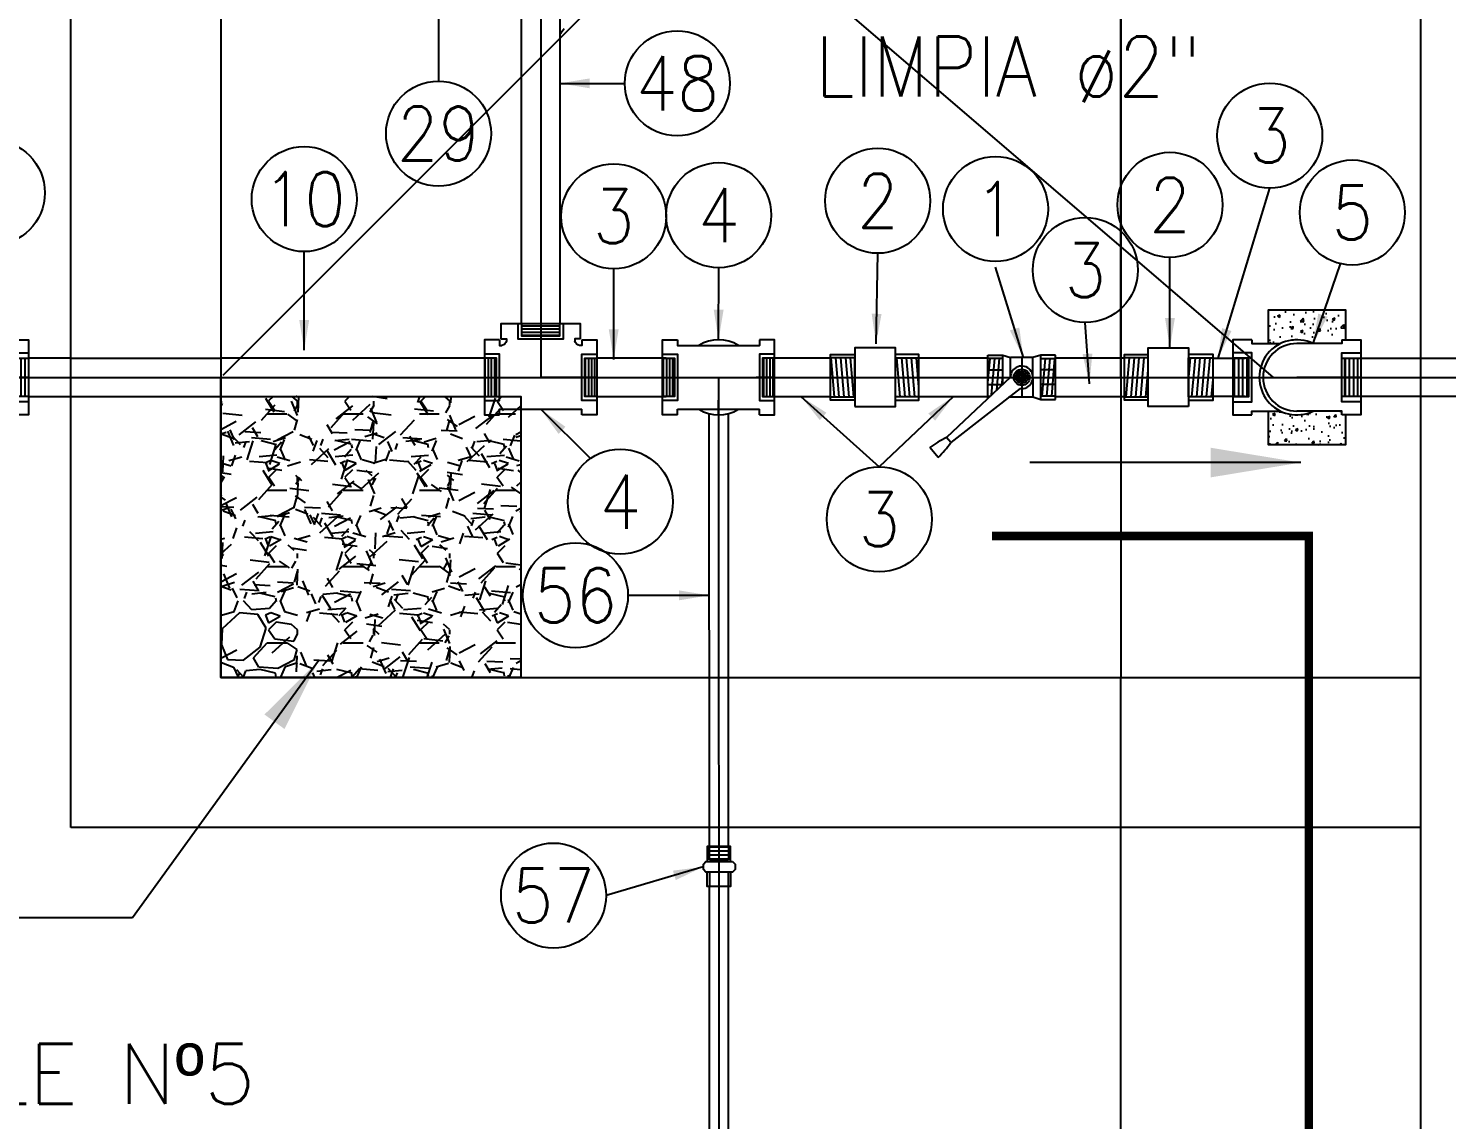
# Model space of a CAD drawing. Header units: metres. Extents: x -90 to 2507, y -28 to 972.
# Drawn here: x 150.97 to 151.915, y 195.706 to 196.433 of the extents above; entities that cross this region are included whole.
import ezdxf
from ezdxf.enums import TextEntityAlignment as Align

# ---------------------------------------------------------------- set-up
doc = ezdxf.new("R2010")
doc.units = ezdxf.units.M
for name, pattern in [('CENTER', [50.800000000000004, 31.75, -6.35, 6.35, -6.35]), ('DASHED', [19.049999999999997, 12.7, -6.349999999999998]), ('HIDDEN', [9.524999999999999, 6.35, -3.175])]:
    doc.linetypes.add(name, pattern=pattern)
for name, color, linetype in [('A-MURO', 6, 'Continuous'), ('A-NIVELES', 7, 'Continuous'), ('G-achurado', 9, 'Continuous'), ('G-acotado', 8, 'Continuous'), ('G-ejes', 9, 'CENTER'), ('G-SIMBOLOGIA', 2, 'Continuous'), ('G-textos-notas', 7, 'Continuous'), ('S-TUBERIAS-NUEVAS', 3, 'Continuous')]:
    doc.layers.add(name, color=color, linetype=linetype)
doc.styles.add('01COTAS', font='romans.shx')
doc.dimstyles.new('DIM-10-CORTE', dxfattribs={"dimscale": 0.01, "dimtxt": 2, "dimasz": 2, "dimexe": 2, "dimexo": 2, "dimgap": 1, "dimtad": 1, "dimtih": 1, "dimtoh": 1, "dimdsep": 46, "dimtxsty": '01COTAS', "dimcen": 25, "dimclrd": 256, "dimclre": 256, "dimclrt": 7, "dimadec": 0, "dimazin": 0, "dimtfac": 1, "dimtmove": 2, "dimatfit": 3, "dimfxl": 1, "dimtolj": 1, "dimtzin": 0, "dimarcsym": 0})
doc.dimstyles.new('DIM-50-PLANTA', dxfattribs={"dimscale": 0.05, "dimtxt": 2, "dimasz": 2, "dimexe": 2, "dimexo": 2, "dimgap": 1, "dimtad": 1, "dimdec": 0, "dimlfac": 1000, "dimtxsty": '01COTAS', "dimcen": 25, "dimclrd": 9, "dimclre": 9, "dimclrt": 7, "dimadec": 0, "dimazin": 0, "dimtfac": 1, "dimtdec": 0, "dimtmove": 2, "dimatfit": 3, "dimfxl": 1, "dimtolj": 1, "dimtzin": 0, "dimarcsym": 0})
pattern_1 = [(90, (-74.25919181042887, -94.10463334701706), (-0.002088890938449207, 4.336964715403784e-19), [])]
pattern_2 = [(90, (77.17055586055352, 102.0961557725908), (-0.002088890938449207, 4.336964715403784e-19), [])]

# ---------------------------------------------------------------- blocks, each defined once
blk = doc.blocks.new('UNION UNIVERSAL 1pulg')
h = blk.add_hatch()
h.set_pattern_fill('ANSI31', color=8, scale=0.00102254741047362, angle=40)
h.set_pattern_definition([(85, (0.01668999758511802, 0.00905440664811863), (-0.003234233780634514, 0.00028295879099811), [])])
h.paths.add_polyline_path([(-0.02915915086322229, 0.01289096651518662), (-0.01348009056927424, 0.01289096651524346), (-0.01348009056927424, -0.01301356788343355), (-0.02915915086322229, -0.0130135678834904)])
h = blk.add_hatch()
h.set_pattern_fill('ANSI31', color=8, scale=0.00102254741047362, angle=40)
h.set_pattern_definition([(85, (0.02797111835357668, 0.00905440664811863), (-0.003234233780634514, 0.00028295879099811), [])])
h.paths.add_polyline_path([(0.02984084921294539, 0.01289096651518662), (0.01348009056923161, 0.01289096651524346), (0.01348009056923161, -0.01301356788343355), (0.02984084921294539, -0.0130135678834904)])
at = {"color": 3}
blk.add_lwpolyline([(0.01348009056923161, -0.0195290465200344), (-0.01348009056930266, -0.0195290465200344), (-0.01348009056926003, 0.0195290465200344), (0.01348009056926003, 0.0195290465200344)], close=True, dxfattribs=at)
for points in [[(-0.01348009056926003, -0.01533337788470135), (-0.02915915086319387, -0.01533337788470135), (-0.02915915086319387, 0.01521077651659652), (-0.01348009056926003, 0.01521077651659652)], [(0.01348009056920318, -0.01533337788470135), (0.02984084913680363, -0.01533337788470135), (0.02984084913680363, 0.01521077651659652), (0.01348009056920318, 0.01521077651659652)]]:
    blk.add_lwpolyline(points, dxfattribs=at)
at = {"color": 8}
blk.add_lwpolyline([(-0.02915915086322229, -0.01301356788343355), (-0.01348009056927424, -0.01301356788337671), (-0.01348009056927424, 0.01289096651530031), (-0.02915915086322229, 0.01289096651524346)], dxfattribs=at)
at = {"color": 8, "linetype": 'DASHED', "ltscale": 0.05}
blk.add_lwpolyline([(0.02984084921294539, -0.01301356788343355), (0.01348009056923161, -0.01301356788337671), (0.01348009056923161, 0.01289096651530031), (0.02984084921294539, 0.01289096651524346)], dxfattribs=at)
blk = doc.blocks.new('VALV ESF 1pulg')
h = blk.add_hatch()
h.set_pattern_fill('ANSI31', color=8, scale=0.000988916223358046, angle=40)
h.set_pattern_definition([(85, (0.03014589386164346, 0.008832272969783617), (-0.003127861087947678, 0.000273652386279285), [])])
h.paths.add_polyline_path([(-0.02078812031436428, -0.01250989445190953), (-0.01267233618317221, -0.004849095758601152), (-0.01267233618318642, 0.01254264987326792), (-0.02248923769093381, 0.01254264987315423), (-0.02248923769093381, -0.01250989445190953)])
h = blk.add_hatch()
h.set_pattern_fill('ANSI31', color=8, scale=0.000988916223358046, angle=40)
h.set_pattern_definition([(85, (0.02924722076737396, 0.008832272969783617), (-0.003127861087947678, 0.000273652386279285), [])])
h.paths.add_polyline_path([(0.02251076230905369, 0.01254264987326792), (0.0126938608013063, 0.01254264987321108), (0.0126938608013063, -0.01250989445185269), (0.02251076230905369, -0.01250989445190953)])
at = {"color": 3}
for p, q in [((-0.02250000000000796, -0.01412580308704037), (-0.02249999999999375, 0.0146974214315776)), ((-0.02249999999999375, 0.0146974214315776), (-0.01268309849224636, 0.0146974214315776)), ((-0.01268309849224636, 0.0146974214315776), (-0.007499999999993179, 0.01306127118030531)), ((0.01268309849224636, 0.0146974214315776), (0.007499999999993179, 0.01306127118030531)), ((0.02249999999999375, 0.0146974214315776), (0.01268309849224636, 0.0146974214315776)), ((0.02249999999999375, -0.01475328309166457), (0.02249999999999375, 0.0146974214315776)), ((-0.007499729810120925, 3.35250089449346e-05), (-0.05008160609683898, -0.04016113479755745)), ((-0.00107182239236181, -0.007462680745817352), (-0.04729182070667548, -0.0434145738932159)), ((0.003921441594911812, -0.01311713284036387), (0.005047730652890436, -0.01311713284036387)), ((0.01268309849224636, -0.01475328309166457), (0.02249999999999375, -0.01475328309166457)), ((-0.04729182070667548, -0.0434145738932159), (-0.05008160609683898, -0.04016113479755745))]:
    blk.add_line(p, q, dxfattribs=at)
at = {"color": 8}
for points in [[(-0.01267233618318642, -0.004849095758601152), (-0.01267233618318642, 0.01254264987326792), (-0.02248923769093381, 0.01254264987326792)], [(0, 0.0130348307392012), (0, -0.01314357328146798)], [(0.02251076230905369, -0.01250989445182427), (0.0126938608013063, -0.01250989445179584), (0.0126938608013063, 0.01254264987326792), (0.02251076230905369, 0.01254264987326792)], [(-0.02248923769093381, -0.01250989445182427), (-0.02078812031429322, -0.01250989445182427)]]:
    blk.add_lwpolyline(points, dxfattribs=at)
at = {"color": 3}
for points in [[(-0.01268309849224636, -0.004859254713267092), (-0.01268309849224636, 0.0146974214315776)], [(0.007499999999993179, 0.01306127118030531), (-0.007499999999993179, 0.01306127118030531)], [(-0.007499999999993179, 3.326996639430035e-05), (-0.007499999999978968, 0.01306127118030531)], [(0.007499999999993179, -0.01311713284036387), (0.01268309849224636, -0.01475328309166457), (0.01268309849224636, 0.0146974214315776)], [(0.007499999999993179, 0.0005378872042740568), (0.007499999999978968, 0.01306127118030531)], [(-0.02249999999999375, 0.004880519923830207), (-0.01268309849224636, 0.004880519923830207)], [(0.02249999999999375, 0.004880519923830207), (0.01268309849224636, 0.004880519923830207)], [(-0.02249999999999375, -0.004936381583917182), (-0.01268309849224636, -0.004936381583917182)], [(0.007499999999993179, -0.0005937488643610322), (0.007499999999978968, -0.01311713284039229)], [(0.02249999999999375, -0.004936381583917182), (0.01268309849224636, -0.004936381583917182)], [(-0.007499999999993179, -0.01311713284036387), (-0.008915792551221102, -0.01356405649846693)], [(-0.00764313499306013, -0.01311713284036387), (0.007499999999993179, -0.01311713284036387), (0.007499999999993179, -0.01311713284036387)], [(-0.007499999999978968, -0.01246279244875836), (-0.007499999999978968, -0.01311713284039229)], [(-0.05565724529860461, -0.053410649611493), (-0.06123681607888898, -0.0469037714201761)]]:
    blk.add_lwpolyline(points, dxfattribs=at)
blk.add_lwpolyline([(-0.003022821721657465, 0), (-0.001511410860828732, 0.002617840402052707), (0.001511410860828732, 0.002617840402052707), (0.003022821721657465, 0), (0.001511410860828732, -0.002617840402081129), (-0.001511410860828732, -0.002617840402081129)], close=True, dxfattribs=at)
for centre, radius in [((0, -1.164492485372648e-05), 0.005357204330434919), ((0, 0), 0.004090375628228983), ((0, 0), 0.002617840402066549), ((0, 0), 0.001527073567872153)]:
    blk.add_circle(centre, radius, dxfattribs=at)
for centre, radius, start, end in [((1.07623090599418e-05, -3.034720265304713e-05), 0.007510763711673913, 261.7126476838655, 179.512745653453), ((-0.02345692425056711, -0.09680883320700673), 0.06259261472816521, 115.1737428954035, 127.1270060255495), ((-0.09921498166423248, -0.008460020903868326), 0.06259261472816521, 314.0983873112593, 326.0516504414064)]:
    blk.add_arc(centre, radius, start, end, dxfattribs=at)
blk = doc.blocks.new('TEE 1PULG')
h = blk.add_hatch()
h.set_pattern_fill('ANSI31', color=8, scale=0.0006579184058107738, angle=45)
h.set_pattern_definition(pattern_1)
h.paths.add_polyline_path([(-0.03735937199371619, 0.01250044971044417), (-0.02935908417754263, 0.01250580217214292), (-0.02935908417754263, -0.01249509724868858), (-0.03735937199371619, -0.01250044971044417)])
h = blk.add_hatch()
h.set_pattern_fill('ANSI31', color=8, scale=0.0006579184058107738, angle=45)
h.set_pattern_definition(pattern_1)
h.paths.add_polyline_path([(0.03735937199371619, 0.01250044971044417), (0.02935908417754263, 0.01250580217214292), (0.02935908417754263, -0.01249509724868858), (0.03735937199371619, -0.01250044971044417)])
h = blk.add_hatch()
h.set_pattern_fill('ANSI31', color=8, scale=0.0006579184058107738, angle=135)
h.set_pattern_definition([(180, (-8.070455915243542, 6.853288915197425), (-2.890659704188482e-19, -0.002088890938449207), [])])
h.paths.add_polyline_path([(-0.01250044971044417, -0.03575038675296582), (-0.01250580217217134, -0.02775009893679226), (0.012495097248717, -0.02775009893679226), (0.01250044971044417, -0.03575038675296582)])
at = {"color": 8}
for points in [[(-0.03735937199371619, 0.01546975843996279), (-0.02735901222351345, 0.01546975843996279), (-0.02735901222349924, -0.01548046336341713), (-0.03735937199370198, -0.01548046336341713)], [(0.03735937199371619, 0.01546975843996279), (0.02735901222351345, 0.01546975843996279), (0.02735901222349924, -0.01548046336341713), (0.03735937199370198, -0.01548046336341713)], [(-0.03735910035609891, 0), (0, 0)], [(0, -0.03575038675296582), (0, 0)], [(0.03735937199371619, 0), (0, 0)], [(-0.01527554954901689, -0.03575038675296582), (-0.01527554954901689, -0.0257500269827915), (0.01527554954901689, -0.0257500269827915), (0.01527554954901689, -0.03575038675296582)]]:
    blk.add_lwpolyline(points, dxfattribs=at)
at = {"layer": 'S-TUBERIAS-NUEVAS'}
for points in [[(-0.02735874058589616, -0.02500000000000568), (-0.03735910035609891, -0.02500000000000568), (-0.03735910035609891, 0.02500000000000568), (-0.02735874058589616, 0.02500000000000568)], [(-0.02735874058589616, 0.02500000000000568), (-0.02735874058589616, 0.02124986508619031), (0.02735901222351345, 0.02124986508619031)], [(0.02735901222351345, -0.02500000000000568), (0.03735937199371619, -0.02500000000000568), (0.03735937199371619, 0.02500000000000568), (0.02735901222351345, 0.02500000000000568)], [(0.02735901222351345, 0.02500000000000568), (0.02735901222351345, 0.02124986508619031), (0.02735901222351345, 0.02124986508619031)], [(-0.02735874058589616, -0.02500000000000568), (-0.02735874058589616, -0.02124986508619031), (-0.02590207446479553, -0.02124986508619031)], [(-0.02660871360311035, -0.0257500269827915), (-0.02285857868929497, -0.0257500269827915), (-0.02285857868929497, -0.02429336086169087)], [(0.02660898524075606, -0.0257500269827915), (0.02660898524075606, -0.03575038675296582), (-0.02660871360311035, -0.03575038675296582), (-0.02660871360311035, -0.0257500269827915)], [(0.02660898524075606, -0.0257500269827915), (0.02285885032691226, -0.0257500269827915), (0.02285885032691226, -0.02429336086169087)], [(0.02735901222351345, -0.02500000000000568), (0.02735901222351345, -0.02124986508619031), (0.02590234610244124, -0.02124986508619031)]]:
    blk.add_lwpolyline(points, dxfattribs=at)
at = {"layer": 'S-TUBERIAS-NUEVAS', "color": 1}
for points in [[(-0.03735937199371619, 0.01269999999999527), (-0.02935908417754263, 0.01269999999999527), (-0.02935908417752842, -0.01269999999999527), (-0.03735937199370198, -0.01269999999999527)], [(0.03735937199371619, 0.01269999999999527), (0.02935908417754263, 0.01269999999999527), (0.02935908417752842, -0.01269999999999527), (0.03735937199370198, -0.01269999999999527)], [(-0.01269986418117242, -0.03575038675296582), (-0.01269986418117242, -0.02775009893679226), (0.01270013581881813, -0.02775009893679226), (0.01270013581881813, -0.03575038675296582)]]:
    blk.add_lwpolyline(points, dxfattribs=at)
at = {"layer": 'S-TUBERIAS-NUEVAS'}
for centre, start, end in [((-0.02663040752534584, -0.02502169392226961), 10.92919373760578, 79.07080626239502), ((0.02663067916296313, -0.02502169392226961), 100.929193737605, 169.0708062623942)]:
    blk.add_arc(centre, 0.003841505149758813, start, end, dxfattribs=at)
blk = doc.blocks.new('CODO 1PULG 45 ABAJO')
h = blk.add_hatch()
h.set_pattern_fill('ANSI31', color=8, scale=0.0008771929822910945, angle=45)
h.set_pattern_definition([(90, (-98.70537268311708, -126.1285593158884), (-0.002785087718774225, 5.782411586597982e-19), [])])
h.paths.add_polyline_path([(-0.04266666666666197, 0.01269643182050118), (-0.03199999999995384, 0.0127035681794041), (-0.03199999999995384, -0.01269643182061486), (-0.04266666666666197, -0.01270356817951779)])
at = {"color": 8}
for points in [[(-0.04266666666666197, 0.01623333333336063), (-0.02999999999997272, 0.01623333333336063), (-0.02999999999997272, -0.01623333333336063), (-0.04266666666666197, -0.01623333333336063)], [(-0.04266666666666197, 0), (0, 0)]]:
    blk.add_lwpolyline(points, dxfattribs=at)
at = {"color": 8, "linetype": 'DASHED', "ltscale": 0.2}
blk.add_arc((-0.01333946609403824, 0), 0.02812500000006091, 306.8698976458352, 53.13010235416478, dxfattribs=at)
at = {"layer": 'S-TUBERIAS-NUEVAS'}
for points in [[(-0.02999999999997272, -0.02500000000003411), (-0.04266666666666197, -0.02500000000003411), (-0.04266666666666197, 0.02500000000006253), (-0.02999999999997272, 0.02500000000006253)], [(-0.02999999999997272, 0.02500000000006253), (-0.02999999999997272, 0.0225000000000648), (0.01120998077155377, 0.0225000000000648)], [(-0.02999999999997272, -0.02500000000006253), (-0.02999999999997272, -0.0225000000000648), (0.01120998077155377, -0.0225000000000648)]]:
    blk.add_lwpolyline(points, dxfattribs=at)
at = {"layer": 'S-TUBERIAS-NUEVAS', "color": 1}
blk.add_lwpolyline([(-0.04266666666666197, 0.01270000000002369), (-0.03199999999995384, 0.01270000000002369), (-0.03199999999995384, -0.01270000000002369), (-0.04266666666666197, -0.01270000000002369)], dxfattribs=at)
at = {"layer": 'S-TUBERIAS-NUEVAS'}
for centre, radius, start, end in [((0.01766666660512328, 0), 0.02500000006153147, 244.1580669459312, 115.8419330540688), ((0.01120998077155377, 0), 0.022500000000051, 270, 90)]:
    blk.add_arc(centre, radius, start, end, dxfattribs=at)
blk = doc.blocks.new('ADAPT 0.5PULG PVC')
h = blk.add_hatch()
h.set_pattern_fill('ANSI31', color=8, scale=0.0008315789473651302, angle=45)
h.set_pattern_definition([(90, (-57.17912634839941, -81.34017233676163), (-0.002640263157884288, 5.409598207958898e-19), [])])
h.paths.add_polyline_path([(-0.02655033576743399, -0.006349999999985789), (-0.01781875677368767, -0.006350000000014211), (-0.01781875677369271, 0.006350000000014211), (-0.02655033576743904, 0.006350000000014211)])
at = {"color": 8}
for p, q in [((0, 0.006350000000014211), (-0.009563157894717733, 0.006350000000014211)), ((-0.009563157894717733, -0.006350000000014211), (0, -0.006349999999985789))]:
    blk.add_line(p, q, dxfattribs=at)
at = {"color": 3}
blk.add_lwpolyline([(-0.01657138835261662, 0.00899628067237993), (-0.01481933073813479, 0.01074833828686176), (-0.01131521550919956, 0.01074833828686176), (-0.009563157894717733, 0.00899628067237993), (-0.009563157894717733, -0.008646718652260665), (-0.01131521550919956, -0.01039877626677091), (-0.01481933073813479, -0.01039877626677091), (-0.01657138835264504, -0.008646718652260665)], close=True, dxfattribs=at)
for points in [[(-0.0165713883525882, 0.007764925952971657), (-0.02655033572099796, 0.007764925952971657), (-0.0265503357442185, -0.007764925953000079), (-0.01657138837583716, -0.007764925953000079)], [(-0.009563157894717733, 0.007764925952971657), (0, 0.007764925952971657), (0, -0.007764925953000079), (-0.009563157894717733, -0.007764925953000079)]]:
    blk.add_lwpolyline(points, dxfattribs=at)
at = {"color": 8, "linetype": 'DASHED', "ltscale": 0.05}
blk.add_lwpolyline([(-0.02655033576743904, 0.006350000000014211), (-0.01781875677369271, 0.006350000000014211), (-0.01781875677369271, -0.006350000000014211), (-0.02655033576743904, -0.006349999999985789)], dxfattribs=at)
blk = doc.blocks.new('CODO 1PULG 90 PLANTA')
h = blk.add_hatch()
h.set_pattern_fill('ANSI31', color=8, scale=0.0008771929822897858, angle=45)
h.set_pattern_definition([(90, (-98.70537268296988, -126.1285593157002), (-0.00278508771877007, 5.782411586589357e-19), [])])
h.paths.add_polyline_path([(-0.04266666666666197, 0.01269643182055802), (-0.03199999999996805, 0.01270356817943252), (-0.03199999999996805, -0.01269643182055802), (-0.04266666666666197, -0.01270356817943252)])
at = {"color": 8}
for points in [[(-0.04266666666666197, 0.01623333333333221), (-0.02999999999998693, 0.01623333333333221), (-0.02999999999998693, -0.01623333333333221), (-0.04266666666666197, -0.01623333333333221)], [(-0.04266666666666197, 0), (0, 0)]]:
    blk.add_lwpolyline(points, dxfattribs=at)
at = {"layer": 'S-TUBERIAS-NUEVAS'}
for points in [[(-0.02999999999998693, -0.02500000000000568), (-0.04266666666666197, -0.02500000000000568), (-0.04266666666666197, 0.02500000000000568), (-0.02999999999998693, 0.02500000000000568)], [(-0.02999999999998693, 0.02500000000000568), (-0.02999999999998693, 0.02250000000000796), (0, 0.02250000000000796)], [(-0.02999999999998693, -0.02500000000000568), (-0.02999999999998693, -0.02250000000000796), (0, -0.02250000000000796)]]:
    blk.add_lwpolyline(points, dxfattribs=at)
at = {"layer": 'S-TUBERIAS-NUEVAS', "color": 1}
blk.add_lwpolyline([(-0.04266666666666197, 0.01269999999999527), (-0.03199999999996805, 0.01269999999999527), (-0.03199999999996805, -0.01269999999999527), (-0.04266666666666197, -0.01269999999999527)], dxfattribs=at)
at = {"layer": 'S-TUBERIAS-NUEVAS'}
for radius, start, end in [(0.02500000000000568, 244.158067236834, 115.841932763166), (0.02250000000000796, 270, 90)]:
    blk.add_arc((0, 0), radius, start, end, dxfattribs=at)
blk = doc.blocks.new('CODO1PUL SUBEyBAJA 90')
h = blk.add_hatch()
h.set_pattern_fill('ANSI31', color=8, scale=0.0008771929822897858, angle=45)
h.set_pattern_definition([(90, (-225.7846069299185, -318.6138666043505), (-0.00278508771877007, 5.782411586589357e-19), [])])
h.paths.add_polyline_path([(0.04266666666666197, 0.01269643182055802), (0.03199999999996805, 0.01270356817943252), (0.03199999999996805, -0.01269643182055802), (0.04266666666666197, -0.01270356817943252)])
at = {"color": 8}
for points in [[(0.04266666666666197, 0.01623333333333221), (0.02999999999998693, 0.01623333333333221), (0.02999999999998693, -0.01623333333333221), (0.04266666666666197, -0.01623333333333221)], [(0.04266666666666197, 0), (0.02500000000000568, 0)]]:
    blk.add_lwpolyline(points, dxfattribs=at)
at = {"layer": 'S-TUBERIAS-NUEVAS'}
for points in [[(0.02999999999998693, 0.02500000000000568), (0.02999999999998693, 0.02250000000000796), (0.01089724735885511, 0.02250000000000796)], [(0.02999999999998693, -0.02500000000000568), (0.04266666666666197, -0.02500000000000568), (0.04266666666666197, 0.02500000000000568), (0.02999999999998693, 0.02500000000000568)], [(0.02999999999998693, -0.02500000000000568), (0.02999999999998693, -0.02250000000000796), (0.01089724735885511, -0.02250000000000796)]]:
    blk.add_lwpolyline(points, dxfattribs=at)
at = {"layer": 'S-TUBERIAS-NUEVAS', "color": 1}
blk.add_lwpolyline([(0.04266666666666197, 0.01269999999999527), (0.03199999999996805, 0.01269999999999527), (0.03199999999996805, -0.01269999999999527), (0.04266666666666197, -0.01269999999999527)], dxfattribs=at)
blk.add_blockref('CODO 1PULG 90 PLANTA', (0, 0))

msp = doc.modelspace()

# ---------------------------------------------------------------- hatches: boundary and pattern name
h = msp.add_hatch()
h.set_pattern_fill('ANSI31', color=8, scale=0.0006579184058107738, angle=45)
h.set_pattern_definition(pattern_2)
h.paths.add_polyline_path([(151.3923885706263, 196.2132895693183), (151.4003888584425, 196.21329492178), (151.4003888584425, 196.1882940223592), (151.3923885706263, 196.1882886698974)])
h = msp.add_hatch()
h.set_pattern_fill('ANSI31', color=8, scale=0.0006579184058107738, angle=45)
h.set_pattern_definition(pattern_2)
h.paths.add_polyline_path([(151.4671070429761, 196.2132895693183), (151.4591067551599, 196.21329492178), (151.4591067551599, 196.1882940223592), (151.4671070429761, 196.1882886698974)])
h = msp.add_hatch()
h.set_pattern_fill('GRAVEL', color=8, scale=0.002)
h.set_pattern_definition([(228.0127875, (151.1344796965254, 196.0515981943584), (-0.4064000000319161, -0.4571999999716357), [0.0068344288, -0.6766096727913]), (184.969741, (151.1299076965254, 196.0465181943584), (0.6095999997588101, 0.05080000289395848), [0.01172809439999999, -1.161080977870479]), (132.5104471, (151.1182236965254, 196.0455021943584), (0.5080000002145498, -0.5587999998049191), [0.0082696304, -0.818694455882]), (267.273689, (151.0984116965254, 196.0328021943584), (0.0508000001063945, 1.015999999994663), [0.01068009039999999, -1.057328748514759]), (292.83365418, (151.0979036965254, 196.0221341943584), (-0.2540000000212682, 0.6095999999911091), [0.01047267399999999, -1.036796154906879]), (357.2736889999999, (151.1019676965254, 196.0124821943584), (-1.015999999994663, 0.05080000010639456), [0.01068009039999999, -1.057328748514759]), (37.69424047, (151.1126356965254, 196.0119741943584), (-0.6603999999707179, -0.5080000000380083), [0.0141238732, -1.39826230628494]), (72.25532837, (151.1238116965254, 196.0206101943584), (0.3556000000955858, 1.117599999969577), [0.0133343904, -1.3201051320381]), (121.42956562, (151.1278756965254, 196.0333101943584), (-0.4064000000576624, 0.6603999999645204), [0.01071626, -1.06091091397424]), (175.2363583, (151.1222876965254, 196.0424541943584), (0.5587999999919905, -0.05080000008778512), [0.01223426559999999, -0.5994787389999994]), (222.3974378, (151.1100956965254, 196.0434701943584), (-0.6095999999804932, -0.5588000000212798), [0.0158215584, -1.56633545024354]), (138.81407483, (151.1487036965254, 196.0322941943584), (-0.3555999999786701, 0.3048000000247836), [0.005400090799999999, -0.53461131648688]), (171.4692344, (151.1446396965254, 196.0358501943584), (0.6604000000177931, -0.1015999998847469), [0.0102736396, -1.0170927799408]), (225, (151.1344796965254, 196.0373741943584), (-7.105427357601002e-18, -0.05080000000000479), [0.0071841868, -0.06465786216856]), (203.19859051, (151.1309236965254, 196.0434701943584), (0.2540000000069218, 0.1015999999821867), [0.003868826399999997, -0.3830124473778796]), (291.80140949, (151.1273676965254, 196.0419461943584), (-0.05080000001062992, 0.1523999999964575), [0.005471312400000001, -0.2680950598]), (30.96375653, (151.1293996965254, 196.0368661943584), (0.1524000000037277, 0.1015999999944225), [0.00888639319999999, -0.2873259630581997]), (161.56505118, (151.1370196965254, 196.0414381943584), (0.1016000000026517, -0.05079999999467507), [0.0064257428, -0.15421796233656]), (16.389540334, (151.0979036965254, 196.0419461943584), (0.5080000000000029, 0.1524000000000049), [0.009001760000000001, -0.8911765334507801]), (70.34617594, (151.1065396965254, 196.0444861943584), (-0.2032000000185863, -0.5587999999934081), [0.007551978799999999, -0.747644313564]), (293.19859051, (151.1370196965254, 196.0515981943584), (-0.1015999999822653, 0.2540000000071057), [0.007737601999999995, -0.3791436717778796]), (343.6104596700001, (151.1400676965254, 196.0444861943584), (-0.5080000000106457, 0.1523999999644572), [0.00900175999999999, -0.8911765334507993]), (339.44395478, (151.0979036965254, 196.0104501943584), (-0.2539999999999972, 0.1016000000000042), [0.008680703999999989, -0.4253546862621198]), (294.7751406, (151.1060316965254, 196.0074021943584), (-0.2540000003023386, 0.5587999998625451), [0.0072734424, -0.7200718676144001]), (66.80140949, (151.1375276965254, 196.0007981943584), (0.101599999984046, 0.2540000000063861), [0.007737602000000001, -0.3791436717778799]), (17.35402464, (151.1405756965254, 196.0079101943584), (-0.6603999999868604, -0.2032000000426493), [0.008515654800000001, -0.8430475196039999]), (69.44395478, (151.1126356965254, 196.0007981943584), (-0.1016000000017692, -0.2539999999992926), [0.004340352, -0.4296950382621201]), (101.309932474, (151.1344796965254, 196.0007981943584), (-0.050800000000008, 0.2032000000000074), [0.002590292, -0.25643989929052]), (165.963756532, (151.1339716965254, 196.0033381943584), (0.1523999999999903, -0.0507999999999973), [0.010472674, -0.19898109178138]), (186.00900596, (151.1238116965254, 196.0058781943584), (0.5079999999973074, 0.05080000002658707), [0.00970533999999999, -0.9608272972667394]), (303.69006753, (151.1293996965254, 196.0322941943584), (-0.05080000000705937, 0.101599999996474), [0.0073264776, -0.1758355271936]), (353.15722659, (151.1334636965254, 196.0261981943584), (0.8636000000053137, -0.1015999999547879), [0.0127911352, -1.26632018130062]), (60.9453959, (151.1461636965254, 196.0246741943584), (-0.2032000000055937, -0.3555999999968051), [0.0052301648, -0.5177878463622]), (90, (151.1487036965254, 196.0292461943584), (-0.0508, 0.0508), [0.003048, -0.047752]), (120.25643716, (151.1227956965254, 196.0074021943584), (0.2031999999751433, -0.3556000000141959), [0.0070573392, -0.698678815464]), (48.01278749999999, (151.1192396965254, 196.0134981943584), (0.4064000000335068, 0.4571999999702041), [0.0136688576, -0.6697752439913]), (0, (151.1283836965254, 196.0236581943584), (0.0508, 0.0508), [0.013208, -0.037592]), (325.3048465, (151.1415916965254, 196.0236581943584), (0.5080000001924306, -0.3555999997250915), [0.0080321912, -0.7951863344828001]), (254.0546040999999, (151.1481956965254, 196.0190861943584), (-0.05079999999645114, -0.2032000000008949), [0.007396581599999999, -0.36243300077544]), (207.64597536, (151.1461636965254, 196.0119741943584), (-0.9652000000354669, -0.507999999932615), [0.01204290199999999, -1.192249288458759]), (175.42607874, (151.1354956965254, 196.0063861943584), (-0.6603999999999766, 0.05079999999998956), [0.0127405892, -1.2613169291248])])
edge = h.paths.add_edge_path()
edge.add_line((151.0979036965254, 196.1880981943583), (151.2979036965254, 196.1880981943583))
edge.add_line((151.2979036965254, 196.1880981943583), (151.2979036965254, 196.0007981943584))
edge.add_line((151.2979036965254, 196.0007981943584), (151.0979036965254, 196.0007981943584))
edge.add_line((151.0979036965254, 196.0007981943584), (151.0979036965254, 196.2007981943584))
at = {"layer": 'G-achurado'}
h = msp.add_hatch(dxfattribs=at)
h.set_pattern_fill('AR-CONC', color=256, scale=0.0001)
h.set_pattern_definition([(49.99999999999999, (0, 0), (0.0182184668996004, -0.001593908553890309), [0.001905, -0.020955]), (355, (0, 0), (-0.003524342142496934, 0.01910568452390352), [0.001524, -0.016764058417]), (100.4514447, (0.001518200699990757, -0.0001328253499934817), (0.01469412470903533, 0.01751177519121951), [0.00161900088, -0.01780902446]), (46.18420000000002, (0, 0.005079999999992424), (0.02710790408921299, -0.004204232793272715), [0.002857499999999998, -0.03143249999999997]), (96.63555760999994, (0.002258990000001404, 0.004729650000001584), (0.0237404134051503, 0.02474261245977216), [0.002428502314, -0.026713560816]), (351.1841511700001, (0, 0.005079999999992424), (0.02374041340649771, 0.02474261245855327), [0.002285996707, -0.025145973192]), (21, (0.002540000000010423, 0.003809999999987213), (0.01516143912691325, -0.01022651981870876), [0.001905, -0.020955]), (326.0000000000001, (0.002540000000010423, 0.003809999999987213), (0.006180202834764708, 0.01841879661223193), [0.001524, -0.016764]), (71.45144499999999, (0.003803453259990874, 0.002957790009986638), (0.02134164192787161, 0.008192276888590524), [0.00161900088, -0.01780899376]), (37.50000000000001, (0, 0), (0.0003088603250591817, 0.008455503887315311), [0, -0.0165608, 0, -0.017018, 0, -0.0168275]), (7.499999999999999, (0, 0), (0.006681966251030575, 0.01001805748181195), [0, -0.0097028, 0, -0.0161798, 0, -0.006413500000000001]), (327.5, (-0.005664200000012443, 0), (0.01355905951668714, -0.0005728743992673444), [0, -0.006350000000000001, 0, -0.019812, 0, -0.026289]), (317.5, (-0.008204199999994444, 0), (0.0148129181386018, 0.002542649103333303), [0, -0.008255, 0, -0.0131572, 0, -0.018669])])
h.paths.add_polyline_path([(151.8476884766783, 196.1558052951098), (151.8476884766783, 196.1757981943583), (151.8451987725715, 196.1757981943583), (151.8451987725715, 196.1782981943583), (151.8260960199304, 196.1782981943583, -0.2294157338705581), (151.8043015252127, 196.1782981943583), (151.7962782782874, 196.1782981943583), (151.7962782782874, 196.1558052951098)])
h.paths.add_polyline_path([(151.8451987725716, 196.2232981943583), (151.8451987725716, 196.2257981943583), (151.8476884766783, 196.2257981943583), (151.8476884766783, 196.2457910936069), (151.7962782782874, 196.2457910936069), (151.7962782782874, 196.2232981943583), (151.8043015252127, 196.2232981943583, -0.2294157338705582), (151.8260960199304, 196.2232981943583)])

# ---------------------------------------------------------------- linework, layer by layer
at = {"color": 8, "linetype": 'HIDDEN', "ltscale": 0.5}
for points in [[(151.6979036965256, 197.0007981943584), (151.6979036965256, 197.9007981943584), (154.4979036965256, 197.9007981943584), (154.4979036965256, 195.1007981943584), (151.6979036965256, 195.1007981943584), (151.6979036965256, 196.0007981943584)], [(151.0993858158563, 196.8007890884147), (151.7993858158563, 196.2007890884147)], [(151.0993858158563, 196.2021465101552), (151.6979036965256, 196.8007639341986)]]:
    msp.add_lwpolyline(points, dxfattribs=at)
at = {"color": 8, "linetype": 'Continuous', "ltscale": 0.5}
msp.add_lwpolyline([(151.6979036965256, 197.0007981943584), (151.6979036965256, 196.0007981943584)], dxfattribs=at)
for points in [[(151.7962782782874, 196.2232981943583), (151.7962782782874, 196.2457910936069), (151.8476884766783, 196.2457910936069), (151.8476884766783, 196.2257981943583)], [(151.8476884766783, 196.1757981943583), (151.8476884766783, 196.1558052951098), (151.7962782782874, 196.1558052951098), (151.7962782782874, 196.1782981943583)]]:
    msp.add_lwpolyline(points)
at = {"color": 8, "linetype": 'HIDDEN', "ltscale": 0.1}
for points in [[(150.9979036965254, 196.2134981943583), (151.0979036965254, 196.2134952840881)], [(151.8979036965256, 196.2134981943583), (152.0479036965256, 196.2134981943583)], [(150.9978994989574, 196.1880981943583), (151.0978994989574, 196.1880952840881)], [(152.0479036965256, 196.1880981943583), (151.8979036965256, 196.1880981943583)]]:
    msp.add_lwpolyline(points, dxfattribs=at)
at = {"color": 8}
for points in [[(151.3923888422639, 196.2162588780479), (151.4023892020341, 196.2162588780479), (151.4023889303965, 196.1853086562445), (151.3923885706263, 196.1853086562445)], [(151.4671067713385, 196.2162588780479), (151.4571064115683, 196.2162588780479), (151.4571066832059, 196.1853086562445), (151.4671070429761, 196.1853086562445)], [(151.3923885706263, 196.2007891196079), (151.4047476709824, 196.2007891196079)], [(151.4671070429761, 196.2007891196079), (151.4547476709824, 196.2007891196079)], [(151.4297478068012, 196.1757891196083), (151.4297478068012, 196.1855134342401)]]:
    msp.add_lwpolyline(points, dxfattribs=at)
at = {"color": 3}
msp.add_arc((151.2459665379888, 196.4876815842089), 0.09738614786688413, 323.0849138364547, 326.0516504414063, dxfattribs=at)
at = {"layer": 'A-MURO', "color": 1, "ltscale": 0.18}
for p, q in [((150.9979036965254, 195.9007981943584), (150.9979036965254, 197.1007981943584)), ((151.8979036965256, 195.9007981943584), (150.9979036965254, 195.9007981943584))]:
    msp.add_line(p, q, dxfattribs=at)
for points in [[(154.2979036965256, 195.3007981943584), (151.8979036965256, 195.3007981943584), (151.8979036965256, 197.7007981943584), (154.2979036965256, 197.7007981943584)], [(151.8979036965256, 197.0007981943584), (151.0979036965254, 197.0007981943584), (151.0979036965254, 196.0007981943584), (151.8979036965256, 196.0007981943584)]]:
    msp.add_lwpolyline(points, close=True, dxfattribs=at)
msp.add_lwpolyline([(151.0979036965254, 196.1880981943583), (151.2979036965254, 196.1880981943583), (151.2979036965254, 196.0007981943584), (151.0979036965254, 196.0007981943584), (151.0979036965254, 196.2007981943584)], dxfattribs=at)
at = {"layer": 'G-ejes', "color": 8, "linetype": 'CENTER', "ltscale": 0.1}
msp.add_line((151.4297478068012, 196.2007891196079), (151.4299617094521, 194.9430632508563), dxfattribs=at)
msp.add_lwpolyline([(151.0978994989574, 196.2007891196079), (151.6978994989574, 196.2007891196079), (151.6978994989574, 196.8007891196079), (151.0978994989574, 196.8007891196079)], close=True, dxfattribs=at)
for points in [[(151.3111293476597, 196.8007816372189), (151.3111293476606, 196.2134981943583)], [(149.9821362776266, 196.2007976250337), (152.2397574091656, 196.2007981943583)]]:
    msp.add_lwpolyline(points, dxfattribs=at)
at = {"layer": 'G-ejes', "color": 8, "linetype": 'CENTER', "ltscale": 1.5}
msp.add_lwpolyline([(151.7919752482279, 196.2007981943583), (151.8979036965256, 196.2007981943583)], dxfattribs=at)
at = {"layer": 'G-SIMBOLOGIA', "color": 5, "linetype": 'CENTER', "ltscale": 0.3, "const_width": 0.0056}
msp.add_lwpolyline([(151.6120661883518, 196.0950927366169), (151.8231882149572, 196.0950927366169), (151.8231882149572, 195.6669881218963), (152.2608284063299, 195.6645986115195)], dxfattribs=at)
at = {"layer": 'G-textos-notas', "color": 1}
for centre in [(151.4021706335863, 196.396673654989), (151.2430214295908, 196.3631786840335), (151.797169755736, 196.3618294729198), (150.9455899218135, 196.3237959122501), (151.1534682865293, 196.3195313876925), (151.5358341437292, 196.3184349366086), (151.7306238702112, 196.3157155365267), (151.3598141228527, 196.3081172249672), (151.4298067771522, 196.308834264073), (151.6143619645437, 196.312960141845), (151.8522282144498, 196.3106092089355), (151.6742015298923, 196.2722861877759), (151.3641605372726, 196.1179392166189), (151.5368778840297, 196.1062129056974), (151.334306012771, 196.0555408350814), (151.3196951206373, 195.8555038280142)]:
    msp.add_circle(centre, 0.035, dxfattribs=at)
at = {"layer": 'S-TUBERIAS-NUEVAS'}
for points in [[(151.2984293476601, 196.2365485811113), (151.2984293476601, 196.4874177392255)], [(151.3238293476601, 196.4396967399026), (151.3238293476601, 196.2365485811113)], [(151.4023889303965, 196.1757891196079), (151.3923885706263, 196.1757891196079), (151.3923885706263, 196.2257891196079), (151.4023889303965, 196.2257891196079)], [(151.4023889303965, 196.2257891196079), (151.4023889303965, 196.2220389846941), (151.4023889303965, 196.2220389846941)], [(151.4023889303965, 196.2220389846941), (151.4571066832059, 196.2220389846941)], [(151.4571066832059, 196.1757891196079), (151.4671070429761, 196.1757891196079), (151.4671070429761, 196.2257891196079), (151.4571066832059, 196.2257891196079)], [(151.4571066832059, 196.2257891196079), (151.4571066832059, 196.2220389846941), (151.4571066832059, 196.2220389846941)], [(150.9979036965254, 196.2134981943583), (150.9695850265754, 196.2134981943583)], [(151.2737702473036, 196.2134981943583), (151.0979036965254, 196.2134981943583)], [(151.3948492325912, 196.2134981943583), (151.3484887196535, 196.2134981943583)], [(151.5042800676757, 196.2134981943583), (151.4647643217132, 196.2134981943583)], [(151.6093040153048, 196.2134981943583), (151.5632800676757, 196.2134981943583)], [(151.7003279629338, 196.2134981943583), (151.6543040153048, 196.2134981943583)], [(151.7593279629338, 196.2134981943583), (151.7808593513784, 196.2134981943583)], [(151.8450599447655, 196.2134981943583), (151.8979036965256, 196.2134981943583)], [(150.9695850265754, 196.1880981943583), (150.9979036965254, 196.1880981943583)], [(151.0979036965254, 196.1880981943583), (151.2737702473036, 196.1880981943583)], [(151.3484887196535, 196.1880981943583), (151.3948492325912, 196.1880981943583)], [(151.4647643217132, 196.1880981943583), (151.5042800676757, 196.1880981943583)], [(151.5632800676757, 196.1880981943583), (151.6093040153048, 196.1880981943583)], [(151.6543040153048, 196.1880981943583), (151.7003279629338, 196.1880981943583)], [(151.7808593513784, 196.1880981943583), (151.7593279629338, 196.1880981943583)], [(151.8979036965256, 196.1880981943583), (151.8450599447655, 196.1880981943583)], [(151.4023889303965, 196.1757891196079), (151.4023889303965, 196.1795392545217), (151.4023889303965, 196.1795392545217)], [(151.4023889303965, 196.1795392545217), (151.4571066832059, 196.1795392545217)], [(151.4571066832059, 196.1757891196079), (151.4571066832059, 196.1795392545217)]]:
    msp.add_lwpolyline(points, dxfattribs=at)
at = {"layer": 'S-TUBERIAS-NUEVAS', "color": 1}
for points in [[(151.3923888422639, 196.2134891196079), (151.4003891300801, 196.2134891196079), (151.4003888584425, 196.1880891196079), (151.3923885706263, 196.1880891196079)], [(151.4671067713385, 196.2134891196079), (151.4591064835223, 196.2134891196079), (151.4591067551599, 196.1880891196079), (151.4671070429761, 196.1880891196079)]]:
    msp.add_lwpolyline(points, dxfattribs=at)
at = {"layer": 'S-TUBERIAS-NUEVAS', "linetype": 'DASHED', "ltscale": 0.1}
for points in [[(151.4236117094522, 195.8881260140275), (151.4234150169139, 196.1766044655386)], [(151.4363117094522, 195.8881260139828), (151.4363117094522, 196.1766945870698)], [(151.4236117094521, 194.9605257508562), (151.4236117094522, 195.86157567826)], [(151.4363117094521, 194.9605257508562), (151.4363117094522, 195.86157567826)]]:
    msp.add_lwpolyline(points, dxfattribs=at)
at = {"layer": 'S-TUBERIAS-NUEVAS'}
for start, end in [(58.21108242906539, 121.7889175709346), (238.2110824290654, 301.7889175709346)]:
    msp.add_arc((151.4297476709824, 196.2007891196079), 0.02500000000000568, start, end, dxfattribs=at)

# ---------------------------------------------------------------- block references
for name, p, rotation in [('CODO 1PULG 45 ABAJO', (150.9269183599087, 196.2007981943584), 180), ('CODO1PUL SUBEyBAJA 90', (151.8151987725716, 196.2007981943583), 180), ('ADAPT 0.5PULG PVC', (151.4299617094522, 195.86157567826), 270)]:
    msp.add_blockref(name, p, dxfattribs=dict(rotation=rotation))
at = {"xscale": -1, "rotation": 180}
msp.add_blockref('TEE 1PULG', (151.3111293476597, 196.2007981943583), dxfattribs=at)
at = {"xscale": -1}
msp.add_blockref('UNION UNIVERSAL 1pulg', (151.5341209168125, 196.2008504202919), dxfattribs=at)
for name, p in [('UNION UNIVERSAL 1pulg', (151.729487113797, 196.2008504202919)), ('VALV ESF 1pulg', (151.6318040153048, 196.2008504202918))]:
    msp.add_blockref(name, p)

# ---------------------------------------------------------------- texts
at = {"layer": 'A-NIVELES', "linetype": 'HIDDEN', "lineweight": 13, "ltscale": 0.5, "insert": (150.6578550430761, 195.8901027635389), "char_height": 0.04, "attachment_point": 1, "style": '01COTAS'}
msp.add_mtext_dynamic_manual_height_columns('\\pxi-5,l5,ql,t1;SUMIDERO \\P.20X.20\\PVER DETALLE Nº5', width=0.9087915930182655, gutter_width=10, heights=[0.3746829186332372], dxfattribs=at)
at = {"layer": 'G-textos-notas', "color": 7, "style": '01COTAS', "width": 0.9}
msp.add_text('LIMPIA ø2"', height=0.04, dxfattribs=at).set_placement((151.7517077955315, 196.3879848129267), align=Align.RIGHT)
at = {"layer": 'G-textos-notas', "style": '01COTAS', "width": 0.9}
for s, p in [('48', (151.4021706335863, 196.396673654989)), ('29', (151.2430214295908, 196.3631786840335)), ('3', (151.797169755736, 196.3618294729198)), ('10', (151.1534682865293, 196.3195313876925)), ('2', (151.5358341437292, 196.3184349366086)), ('2', (151.7306238702112, 196.3157155365267)), ('3', (151.3598141228527, 196.3081172249672)), ('4', (151.4298067771522, 196.308834264073)), ('1', (151.6143619645437, 196.312960141845)), ('5', (151.8522282144498, 196.3106092089355)), ('3', (151.6742015298923, 196.2722861877759)), ('4', (151.3641605372726, 196.1179392166189)), ('3', (151.5368778840297, 196.1062129056974)), ('56', (151.334306012771, 196.0555408350814)), ('57', (151.3196951206373, 195.8555038280142))]:
    msp.add_text(s, height=0.036, dxfattribs=at).set_placement(p, align=Align.MIDDLE)

# ---------------------------------------------------------------- leaders
at = {"layer": 'G-acotado', "color": 5}
for points in [[(151.2430214295908, 196.4637482320888), (151.2430214295908, 196.3981786840334)], [(151.3238293476606, 196.396673654989), (151.3671706335864, 196.396673654989)], [(151.7626671400197, 196.2134981943583), (151.797169755736, 196.3268294729198)], [(151.1534682865293, 196.2189618396371), (151.1534682865293, 196.2845313876926)], [(151.534697387315, 196.223098866894), (151.5358341437292, 196.2834349366088)], [(151.7306238702112, 196.220379466812), (151.7306238702112, 196.2807155365268)], [(151.8260960199304, 196.2232981943583), (151.8443487643333, 196.2765076801448)], [(151.3598141228527, 196.2127811552525), (151.3598141228527, 196.2731172249674)], [(151.4297476709824, 196.2257891196079), (151.4298067771522, 196.2738342640731)], [(151.6329407717189, 196.2139116914721), (151.6143619645437, 196.274247761187)], [(151.6769788268788, 196.1964839187748), (151.6742015298923, 196.2372861877759)], [(151.4845221946944, 196.1880981943583), (151.5368778840297, 196.1412129056974)], [(151.5862920414903, 196.1880981943583), (151.5368778840297, 196.1412129056974)], [(151.3111294834785, 196.1795483292721), (151.3442806764027, 196.146745312012)], [(151.4234150169139, 196.0555408350814), (151.369306012771, 196.0555408350814)], [(151.4194088911415, 195.8746429513837), (151.3546951206372, 195.8555038280142)]]:
    msp.add_leader(points, dimstyle='DIM-10-CORTE', dxfattribs=at)
at = {"layer": 'G-textos-notas'}
for points, override in [([(151.8178521161206, 196.1440092986602), (151.63719947979, 196.1440092986602)], {"dimasz": 1.2, "dimtad": 0, "dimcen": 1.393144907654869, "dimclrd": 256}), ([(151.1629670975716, 196.0118357249732), (151.0391164081718, 195.8407324242334), (150.5410021113343, 195.8407324242334)], {"dimasz": 1, "dimtad": 0, "dimcen": 1.393144907654869})]:
    msp.add_leader(points, dimstyle='DIM-50-PLANTA', override=override, dxfattribs=at)

doc.saveas('drawing.dxf')
